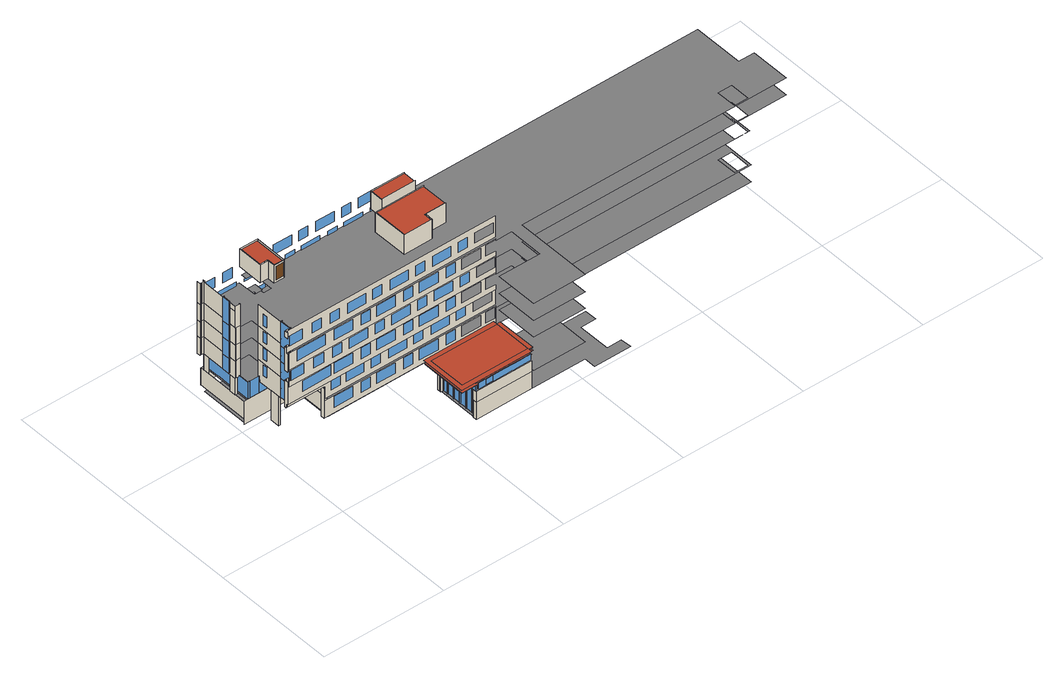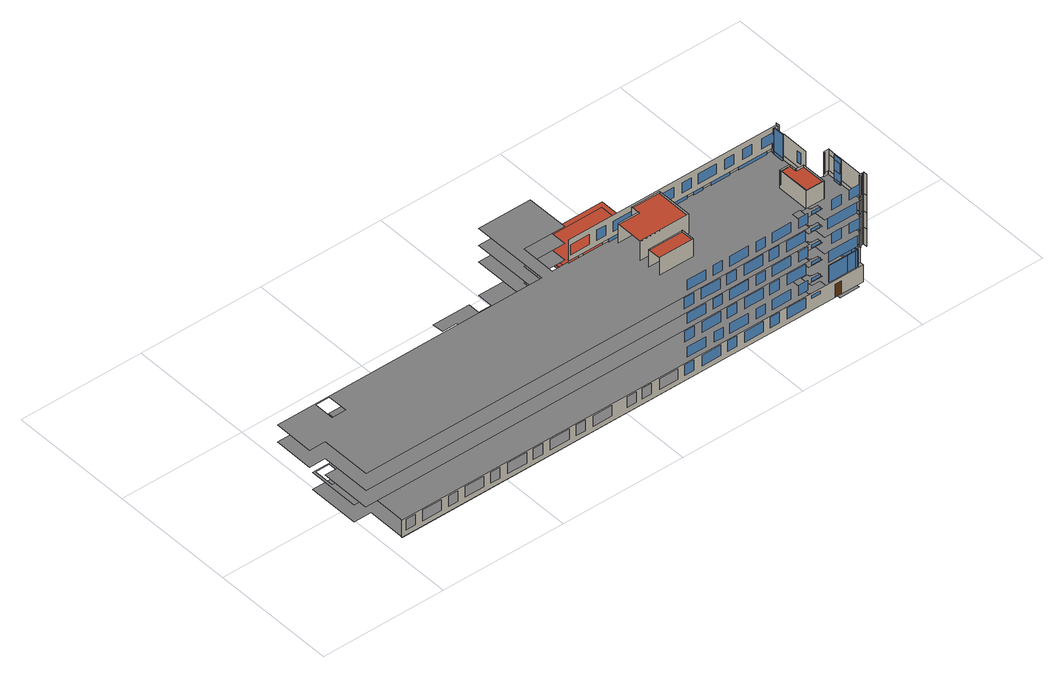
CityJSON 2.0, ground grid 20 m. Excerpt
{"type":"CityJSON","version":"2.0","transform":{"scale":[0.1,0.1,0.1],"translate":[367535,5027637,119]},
"CityObjects":{
"building1":{"type":"Building","attributes":{"name":"FRONTENAC HOUSE"},"geometry":[{"type":"MultiSurface","lod":"3","boundaries":[[[0,1,2,3]],[[4,5,6,7,8,9,10,11,12]],[[13,14,15,16,17,18]],[[19,20,21,22,23,24,25,26]],[[27,28,29,30]],[[31,21,26,32]],[[33,34,35,36]],[[37,38,39,40]],[[34,37,40,35]],[[41,27,30,42]],[[43,44,45,46]],[[38,43,46,47]],[[48,36,49,50]],[[51,52,49,36]],[[53,54,55,56]],[[57,58,31,32]],[[59,60,61,62,63,64]],[[39,65,66,67]],[[68,69,70,71,72,73,74]],[[75,76,67,77]],[[74,75,77,71]],[[78,79,41,42]],[[80,81,82,83,84,85,86,87]],[[88,89,90,91,92,93,94,95,96,97]],[[98,99,100,101,102,103,104,105]],[[106,107,108,109,110,111,112,113]],[[114,115,116,117,118,119,44,120,121,122,123,124]],[[125,126,127,128,129,130,131,132,33,133]],[[134,135,130,129,128,136,137,138,139,140]],[[141,142,143,144,145,146,147,114,124,123]],[[148,149,108,109]],[[150,107,106,113]],[[151,152,95,153]],[[154,155,100,101]],[[156,157,158,159]],[[160,161,162,163]],[[164,165,166,167]],[[168,169,170,171]],[[172,173,174,175,32,176,177,178]],[[179,180,181,182,183,184,185,186]],[[187,188,189,190,191,192,193,194]],[[195,196,197,198,199,200,201,202,203,204]],[[169,168,205,206,207,208,209,210,211,170]],[[212,213,214,215,216,205,168,169,217,162]],[[165,164,218,219,220,221,160,161,222,166]],[[223,224,225,226,227,228,218,164,165,229,157,230]],[[231,232,233,234]],[[235,236,237,238]],[[239,240,241,225]],[[242,243,244,92]],[[245,246,247,248]],[[249,250,251,252]],[[253,254,255,256]],[[246,245,257,258]],[[259,260,261,262]],[[260,263,264,261]],[[263,265,118,264]],[[266,259,262,125]],[[267,268,269,270]],[[271,272,273,274]],[[275,276,277,278]],[[278,273,272,275]],[[279,277,276,280]],[[281,282,283,284],[285,286,287,288]],[[289,281,284,290],[291,292,293,294]],[[295,289,290,296],[297,298,299,300]],[[301,302,303,304,305,306,307,308,309,310,311,312,313,314,315,316,317,318,319,320,321,322,323,324,325,326]],[[327,328,329,330]],[[286,285,288,287]],[[331,332,333,334]],[[292,291,294,293]],[[298,297,300,299]],[[72,335,336,337,338,339,340,341,342,343,344,343,345,346,345,347,348,349,350,351,336,335,62,63,62,61]],[[295,296,352,353,354,355],[332,331,334,333]],[[356,357,358,266]],[[359,360,361,362]],[[363,359,362,330]],[[364,363,330,329]],[[361,259,360,365,266,366]],[[266,358,367,368]],[[360,369,370,365]],[[360,359,371,369]],[[359,363,372,371]],[[363,364,373,372]],[[374,375,376,377]],[[59,378,270,269,379,380,379,380,381,382,383,384,385,386,387,388,389,390,391,392,393,394,395,396,397,398,268,267,399,64]],[[400,401,402,403]],[[404,405,406,407]],[[408,409,410,411,412,413,414,415,416,417,418,419,420,421,422,423,424,425,426,427,428,429,410,409,427,354,408,430,431,432,433,430]],[[434,435,436,437]],[[438,439,440,441]],[[442,443,444,445]],[[446,447,448,449]],[[450,451,452,453,454,455,456,457,458,459,460,461,462,463,464,465,466,467,468,467,469,470,469,471]],[[472,473,474,475,476,477,478,479,480,481,482,483,484,435,434,485,486,487,488,489,490,437,436,491]],[[492,493,494,495]],[[496,497,498,499]],[[500,501,502,503]],[[504,505,506,507,508]],[[509,510,511,512,513,514]],[[515,510,509,516]],[[517,518,519,520,521,522,523,524,525,526,527,528,529,530]],[[531,532,533,534,535,536,537,538,539,540]],[[541,542,543,544,545]],[[546,547,548,549]],[[550,551,552,553]],[[554,255,256,555,556,557,558,559,560],[253,256,255,254],[446,449,448,447],[561,562,563,564],[565,566,567,568],[569,570,571,572],[573,574,575,576],[577,578,579,580],[581,582,583,584],[585,586,587,588],[589,590,591,592]],[[417,418,515,593,594,516]],[[251,250,249,595,596,597,598,599,600,252],[442,445,444,443],[601,602,603,604],[605,606,607,608],[609,610,611,612],[613,614,615,616],[617,618,619,620],[621,622,623,624],[625,626,627,628],[629,630,631,632]],[[633,417,594,634]],[[534,533,536,535]],[[635,636,637,638]],[[639,640,641,642]],[[601,604,603,602]],[[561,564,563,562]],[[643,644,645,646]],[[647,648,641,649,650,642]],[[651,652,653,654]],[[655,656,657,658,659,660]],[[661,662,663,664]],[[665,661,664,663,662,666,667,668,669,670]],[[671,672,673,674]],[[675,676,677,678]],[[679,680,681,682]],[[683,684,685,686,687,688,689,690]],[[691,692,693,694,695,696,697,698]],[[699,700,701,702,703,704,705,706]],[[707,708,709,710,711,712,713,714]],[[715,716,717,718,719,720,721,722]],[[723,724,725,726]],[[727,728,729,730,731,732]],[[733,734,735,736]],[[737,738,739,740]],[[741,742,743,744]],[[745,746,747,748]],[[749,750,751,752]],[[753,754,755,756]],[[757,758,759,760]],[[761,762,763,764]],[[605,608,607,606]],[[565,568,567,566]],[[765,766,767,768]],[[769,770,771,772]],[[773,774,775,776]],[[777,778,779,780,781,782,783],[643,646,645,644],[761,764,763,762],[784,785,786,787],[788,789,790,791],[792,793,794,795],[796,797,798,799],[800,801,802,803],[804,805,806,807]],[[808,809,810,811]],[[812,813,814,815]],[[816,817,818,819]],[[820,821,822,823]],[[824,825,826,827]],[[828,829,830,831]],[[787,786,785,784]],[[609,612,611,610]],[[569,572,571,570]],[[832,833,834,835]],[[836,837,838,839]],[[840,841,842,843]],[[844,845,846,847]],[[848,849,850,851]],[[852,853,854,855]],[[856,857,858,859]],[[857,860,861,862,858,863]],[[856,857,863,864]],[[865,866,867,868]],[[869,870,871,598],[439,438,441,440],[676,675,678,677],[849,848,851,850],[872,873,874,875],[876,877,878,879],[813,812,815,814],[880,881,882,883],[884,885,886,887],[888,889,890,891]],[[892,893,894,895,857,856]],[[597,596,896,897],[374,377,376,375],[679,682,681,680],[816,819,818,817],[852,855,854,853],[898,899,900,901],[902,903,904,905],[906,907,908,909],[910,911,912,913],[914,915,916,917]],[[918,919,920,921]],[[922,923,924,925]],[[926,927,928,929]],[[930,931,932,933]],[[933,934,935,936,937,932,931,938,939,940,941,930,892]],[[940,939,938,931,932,937,936,935,934,933,930,941]],[[942,943,944,945,931,930]],[[946,947,948,949,950,951,952,953,954,955,956,957,958]],[[951,950,949,948,947,946,958,957,956,955,954,953]],[[959,960,961,962,963,964,965,966,967,968,969,970,971]],[[972,973,974,975,976,977,978,979,980,981,982,983]],[[938,939,940,941,930,941,940,939,938,931,984,946,969,974,985,986,987,988,989,990,991,992,993,994,995,996,997,998,999,1000,1001,1002,985,974,973,972,983,982,981,961,960,950,951,1003,1004,1005,1006,1007,984,931]],[[1008,1009,1010,1011,1012,1013,1014,1015,1016,1017]],[[1018,1019,1020,1021,1022,1023,985,1002,1001,1000,999,998,1013]],[[997,996,1024,1025,1026,986,1027,1028,1029,1030,1031,1032]],[[1033,952,962,1014,1013,1034,1035,1036,1037,1038,1039,1040,1041,1042,1043,1044,1045,1046,1047,1048,1049,1050,1051,1052,1053,1054,1009,1008,1055,1056,1057,1058,1059,1060,1061,1062,892]],[[791,790,789,788]],[[613,616,615,614]],[[1063,995,994,1064,1065,1066,1067,1068,1069,987,1070,1071]],[[576,575,574,573]],[[993,992,991,990,989,988,1072,1073,1074,1075,1076,1077]],[[1078,1079,1080,1081]],[[1082,1083,1078,1079]],[[1084,1085,1086,1087,1088,1089,1090,1091,1092,1093,1094,1095]],[[1096,1097,1098,1099,1100,1101,1102,1103,1104,1105,1106,1107]],[[1108,1109,1110,1111]],[[1112,1113,1079,1078]],[[1114,1115,1116,1117]],[[1117,1114,1118,1119]],[[1120,1121,1122,1123]],[[1124,1125,1126,1113,1127,1128,1129,1130,1131,1132,1133,1134]],[[1122,1135,1136,1137,1138,1123]],[[1139,1140,1141,1142]],[[1143,1144,1145,1146]],[[1147,1148,1149,1150]],[[881,880,883,882]],[[898,901,900,899]],[[1151,1152,1153,1154]],[[1155,1156,1157,1158]],[[1159,1160,1161,1162],[671,674,673,672],[808,811,810,809],[844,847,846,845],[1151,1154,1153,1152],[1163,1164,1165,1166],[1167,1168,1169,1170],[1171,1172,1173,1174],[1175,1176,1177,1178]],[[1179,1180,1181,1182]],[[1183,1184,1185,1186,1187,1188]],[[1189,1190,1191,1192]],[[1193,1194,1195,1196]],[[1197,1193,1196,1198]],[[795,794,793,792]],[[1199,1200,1108,1109,1201,1202,1203,1204,1205,1206,1207,1208,1209,1210,1211,1212,1213,1214,1215,1216,1217,1218,1219,1220,1221,1222,1223,1224,944,945]],[[1225,943,1226,1227,1228,1229,1230,1231,1232,1233,1234,1235,1236,1237,1238,1239,1240,1241,1242,1243,1244,1245,1246,1247,1248,1249,1250,1251,1252,1253]],[[617,620,619,618]],[[577,580,579,578]],[[1254,1255,1256,1257]],[[1258,1259,1260,1261]],[[1262,1263,1264,1265]],[[1163,1166,1165,1164]],[[1266,1267,1268,1269]],[[872,875,874,873]],[[902,905,904,903]],[[1270,1271,1272,1273]],[[1274,1275,541,545,544,543,1276,1277],[918,921,920,919],[1278,1279,1280,1281],[1282,1283,1284,1285],[1286,1287,1288,1289],[1290,1291,1292,1293],[1294,1295,1296,1297],[1298,1299,1300,1301],[1302,1303,1304,1305],[1306,1307,1308,1309],[1310,1311,1312,1313],[738,737,740,739],[824,827,826,825],[1179,1182,1181,1180],[1314,1315,1316,1317],[1318,1319,1320,1321],[1322,1323,1324,1325],[1326,1327,1328,1329],[1330,1331,1332,1333],[1334,1335,1336,1337],[1338,1339,1340,1341]],[[1342,1343,1158,1157,1344,1345,1346,1347,1348,1349,1350,1351,1352,1353,1354,1355,1356,1357,1358,1359,1360,1361,1362,1363,1364,1365,1366,1367]],[[1368,1369,1370,1371,1372,1373,1374,1375,1376,1377,1378,1379,1380,1381,1382,1383,1384,1385,1386,1387,1388,1389,1390,1391,1135,1136,1392,1393]],[[1278,1281,1280,1279]],[[1394,1395,1396,1397]],[[1398,1399,1400,1401,1402,1403,1404,1405],[1406,1407,1408,1409]],[[1410,1411,1412,1413,1414,1415,1416,1417]],[[1418,1419,1420,1421,1422,1423,1424,1425]],[[1426,1427,1428,1429]],[[1430,1431,1432,1433]],[[796,799,798,797]],[[621,624,623,622]],[[581,584,583,582]],[[1434,1435,1436,1437]],[[1438,1439,1440,1441]],[[1442,1443,1444,1445]],[[885,884,887,886]],[[906,909,908,907]],[[1167,1170,1169,1168]],[[1446,1447,1448,1449]],[[1450,1451,1452,1453]],[[1454,1455,1456,1457,1458,1459]],[[1460,1461,1462,1463,1464,1465,1466,1467,1468,1469,1470,1471,1472,1473,1474,1475,1476,1477,1478,1479,1480,1481,1482,1483],[1484,1485,1486,1487]],[[1488,1489,1490,1491,1492]],[[1315,1314,1317,1316]],[[1493,1494,1495,1496,1497,1498,1499,1500,1501,1502,1503,1504,1505,1506,1507,1508,1509,1510,1511,1512,1513,1514,1515,1516,1517,1518,1519,1520,1521,1522,1523,1524,1525,1526,1527,1528]],[[1529,1530,1531,1532]],[[1533,1534,1535,1536,1537,1538,1539,1540,1541,1542,1543,1544,1545,1546,1547,1548,1549,1550,1551,1552,1553,1554,1555,1556],[1557,1558,1559,1560]],[[1561,1562,1269,1266]],[[803,802,801,800]],[[1563,1564,1565,1566]],[[625,628,627,626]],[[585,588,587,586]],[[1567,1568,1569,1570]],[[1571,1572,1573,1574]],[[1575,1576,1577,1578]],[[1579,1580,1581,1582]],[[1583,1584,1585,1586]],[[1587,1588,1589,1590]],[[1591,1592,1593,1594,1595,1596,1597,1598,1599,1600,1601,1602,1603,1604,1605,1606,1607,1608,1609,1610,1611,1612],[1613,1614,1615,1616]],[[1617,1618,1619,1620,1621,1622,1623,1624,1625,1626,1627,1628,1629,1630,1631,1632,1633,1634,1635,1636,1637,1638],[1639,1640,1641,1642]],[[1643,1644,1645,1646]],[[1283,1282,1285,1284]],[[1647,1648,1649,1650]]],"semantics":{"surfaces":[{"type":"WallSurface"},{"type":"Window"},{"type":"GroundSurface"},{"type":"Door"},{"type":"RoofSurface"}],"values":[0,0,0,0,0,0,0,0,0,0,0,0,0,0,0,0,1,0,0,0,0,0,1,1,1,1,1,1,1,1,1,1,1,1,1,1,1,1,1,1,1,1,1,1,1,1,0,0,0,0,0,1,1,0,0,0,0,0,1,0,0,0,0,0,0,0,1,0,1,1,1,1,1,0,0,0,0,0,0,0,0,0,0,0,1,1,1,1,1,1,1,1,1,1,1,2,0,1,1,0,0,2,0,3,1,1,0,0,0,0,3,0,0,1,1,1,0,0,4,3,0,1,1,1,2,2,2,2,2,0,2,1,1,1,1,1,1,0,1,1,1,1,1,1,0,1,1,1,1,1,1,1,1,1,1,1,1,1,1,1,0,0,0,4,0,0,0,1,1,1,0,1,1,0,1,1,1,1,1,1,1,1,1,1,1,1,1,1,0,0,1,1,1,0,0,0,0,1,0,1,1,1,1,1,1,1,0,1,1,1,0,0,1,1,1,1,1,1,1,1,1,0,1,1,0,0,1,1,1,1,4,4,4,1,0,1,1,1,1,1,1,1,1,1,0,0,4,2,1,1,2,1,2,0,1,0,1,1,0,4,1,1,1,0,2,2,1,1,1]}}]}
},
"vertices":[
[30,151,186],[30,151,196],[30,145,196],[30,145,186],[30,151,74],[30,151,103],[30,151,112],[30,145,112],[30,145,103],[30,145,74],[30,148,74],[30,148,67],[30,151,67],[30,151,129],[30,151,169],[30,148,169],[30,148,160],[30,145,160],[30,145,129],[33,151,74],[33,151,103],[33,151,112],[32,151,112],[32,151,103],[32,151,74],[32,151,67],[33,151,67],[33,151,169],[32,151,169],[32,151,129],[33,151,129],[39,151,112],[39,151,67],[12,240,74],[12,240,103],[12,227,103],[12,227,74],[12,240,131],[12,240,160],[12,227,160],[12,227,131],[40,151,169],[40,151,129],[12,240,188],[12,240,196],[12,228,196],[12,228,188],[12,228,160],[12,237,74],[12,227,46],[12,237,46],[15,227,74],[15,227,46],[40,151,196],[33,151,196],[33,151,186],[40,151,186],[39,148,67],[39,148,112],[20,211,74],[20,212,74],[20,226,74],[20,226,46],[20,212,46],[20,211,46],[12,227,196],[20,227,196],[20,227,160],[14,227,103],[14,227,104],[20,227,104],[20,227,103],[20,227,74],[13,227,74],[13,227,103],[13,227,131],[13,227,160],[20,227,131],[40,148,129],[40,148,169],[38,151,82],[38,151,67],[38,167,67],[38,168,67],[38,168,82],[38,168,99],[38,167,99],[38,151,99],[38,167,155],[38,168,155],[38,168,166],[38,168,188],[38,168,196],[38,167,196],[38,151,196],[38,151,188],[38,151,166],[38,151,155],[38,151,128],[38,151,109],[38,151,98],[38,167,98],[38,168,98],[38,168,109],[38,168,128],[38,167,128],[38,151,156],[38,151,138],[38,151,127],[38,167,127],[38,168,127],[38,168,138],[38,168,156],[38,167,156],[12,252,156],[12,252,166],[12,252,171],[12,252,189],[12,252,196],[12,251,196],[12,240,189],[12,240,171],[12,240,166],[12,240,156],[12,251,156],[12,252,74],[12,252,81],[12,252,86],[12,252,99],[12,251,99],[12,240,99],[12,240,86],[12,240,81],[12,251,74],[12,240,114],[12,240,109],[12,252,109],[12,252,114],[12,252,128],[12,251,128],[12,240,128],[12,240,142],[12,240,137],[12,240,127],[12,251,127],[12,252,127],[12,252,137],[12,252,142],[38,167,110],[38,151,110],[38,167,138],[38,167,167],[38,151,167],[38,167,188],[38,167,83],[38,151,83],[13,240,188],[13,240,171],[13,251,171],[13,251,188],[13,251,127],[13,240,127],[13,240,114],[13,251,114],[13,251,156],[13,240,156],[13,240,142],[13,251,142],[13,251,99],[13,240,99],[13,240,86],[13,251,86],[39,168,99],[39,168,82],[39,168,67],[39,167,67],[39,151,82],[39,151,99],[39,167,99],[39,167,128],[39,168,128],[39,168,109],[39,168,98],[39,167,98],[39,151,98],[39,151,109],[39,151,128],[39,167,156],[39,168,156],[39,168,138],[39,168,127],[39,167,127],[39,151,127],[39,151,138],[39,151,156],[39,151,166],[39,151,188],[39,151,196],[39,167,196],[39,168,196],[39,168,188],[39,168,166],[39,168,155],[39,167,155],[39,151,155],[13,252,99],[13,252,86],[13,252,81],[13,252,74],[13,251,74],[13,240,74],[13,240,81],[13,240,128],[13,251,128],[13,252,128],[13,252,114],[13,252,109],[13,240,109],[13,252,156],[13,252,142],[13,252,137],[13,252,127],[13,240,137],[13,240,196],[13,251,196],[13,252,196],[13,252,189],[13,252,171],[13,252,166],[13,240,166],[13,240,189],[12,295,17],[12,295,46],[12,211,46],[12,211,17],[20,229,196],[20,229,160],[20,228,160],[20,228,196],[14,252,196],[14,252,160],[13,252,160],[40,168,196],[40,168,160],[38,168,160],[37,171,17],[37,171,67],[40,171,67],[40,171,17],[36,145,129],[57,145,129],[57,145,112],[36,145,112],[57,148,169],[57,148,186],[36,148,186],[36,148,169],[37,186,17],[37,186,67],[12,290,103],[12,290,131],[12,252,131],[12,252,103],[12,290,160],[12,252,160],[12,290,196],[12,290,74],[23,211,46],[37,211,46],[37,211,74],[23,211,74],[6,296,74],[6,296,103],[6,290,103],[6,290,74],[6,296,131],[6,296,160],[6,290,160],[6,290,131],[6,290,196],[6,296,196],[37,212,160],[37,212,196],[37,168,196],[37,168,160],[37,202,186],[37,202,167],[37,195,167],[37,195,186],[37,212,131],[37,168,131],[37,202,157],[37,202,139],[37,195,139],[37,195,157],[37,212,103],[37,168,103],[37,202,129],[37,202,110],[37,195,110],[37,195,129],[19,212,46],[19,226,46],[19,227,46],[19,237,46],[19,248,46],[19,259,46],[19,260,46],[19,270,46],[19,271,46],[19,282,46],[19,292,46],[19,294,46],[19,294,74],[19,292,74],[19,282,74],[19,271,74],[19,270,74],[19,260,74],[19,259,74],[19,248,74],[19,237,74],[19,227,74],[19,226,74],[19,212,74],[19,211,74],[19,211,46],[8,290,160],[8,290,196],[9,290,196],[9,290,160],[37,202,82],[37,202,100],[37,195,100],[37,195,82],[20,227,46],[20,237,46],[20,237,74],[20,248,74],[20,259,74],[20,260,74],[20,270,74],[20,271,74],[20,282,74],[20,292,74],[20,282,46],[20,292,46],[20,271,46],[20,270,46],[20,260,46],[20,259,46],[20,248,46],[37,168,67],[37,212,67],[37,212,74],[37,212,99],[12,280,74],[12,280,46],[12,290,46],[14,290,131],[14,290,103],[9,290,103],[9,290,131],[14,290,160],[14,290,196],[14,290,74],[9,290,74],[15,290,46],[15,290,74],[14,293,103],[14,293,74],[14,293,131],[14,293,160],[14,293,196],[93,145,158],[93,145,140],[46,145,140],[46,145,158],[22,211,74],[38,211,74],[38,211,68],[48,211,67],[52,211,67],[53,211,67],[67,211,67],[68,211,67],[82,211,67],[83,211,67],[97,211,67],[98,211,67],[98,211,46],[97,211,46],[83,211,46],[82,211,46],[68,211,46],[67,211,46],[53,211,46],[52,211,46],[38,211,46],[22,211,46],[19,296,169],[35,296,169],[35,296,186],[19,296,186],[35,296,112],[35,296,129],[19,296,129],[19,296,112],[37,212,46],[38,212,46],[52,212,46],[53,212,46],[67,212,46],[68,212,46],[82,212,46],[83,212,46],[97,212,46],[98,212,46],[98,212,67],[97,212,67],[83,212,67],[82,212,67],[68,212,67],[67,212,67],[53,212,67],[52,212,67],[38,212,67],[38,212,74],[38,212,66],[52,212,66],[23,212,46],[23,212,74],[22,212,74],[22,212,46],[24,294,74],[36,294,74],[36,294,46],[24,294,46],[102,145,101],[102,145,83],[55,145,83],[55,145,101],[74,145,129],[90,145,129],[90,145,112],[74,145,112],[89,148,169],[89,148,186],[74,148,186],[74,148,169],[36,293,74],[37,293,74],[48,293,74],[49,293,74],[60,293,74],[61,293,74],[66,293,74],[67,293,74],[67,293,46],[66,293,46],[61,293,46],[60,293,46],[49,293,46],[48,293,46],[37,293,46],[36,293,46],[24,293,46],[23,293,46],[21,293,46],[23,293,74],[21,293,74],[24,293,74],[48,294,46],[49,294,46],[60,294,46],[61,294,46],[66,294,46],[67,294,46],[67,294,74],[66,294,74],[61,294,74],[60,294,74],[49,294,74],[48,294,74],[37,294,74],[23,294,74],[21,294,74],[20,294,74],[20,294,46],[21,294,46],[23,294,46],[37,294,46],[74,213,10],[74,228,10],[59,228,10],[59,213,10],[91,145,67],[91,145,17],[91,151,17],[91,151,67],[71,296,140],[71,296,158],[23,296,158],[23,296,140],[51,296,83],[70,296,83],[70,296,101],[22,296,101],[22,296,83],[95,151,46],[95,151,67],[93,151,67],[93,151,46],[93,151,17],[95,151,17],[98,151,67],[98,151,46],[59,213,7],[59,228,7],[76,228,7],[76,235,7],[88,235,7],[88,241,7],[99,241,7],[99,257,7],[85,257,7],[85,279,7],[47,279,7],[47,292,7],[15,292,7],[15,213,7],[98,210,46],[98,210,28],[97,210,39],[82,210,39],[79,210,17],[99,210,17],[100,210,17],[100,210,7],[12,210,7],[12,210,46],[49,296,17],[58,296,17],[59,296,17],[59,296,39],[49,296,39],[49,296,169],[65,296,169],[65,296,186],[49,296,186],[65,296,112],[65,296,129],[49,296,129],[49,296,112],[31,148,186],[31,148,169],[31,148,160],[379,148,160],[379,148,196],[33,148,196],[33,148,186],[119,148,169],[104,148,169],[104,148,186],[119,148,186],[163,148,169],[133,148,169],[133,148,186],[163,148,186],[190,148,169],[175,148,169],[175,148,186],[190,148,186],[204,148,169],[204,148,186],[234,148,186],[234,148,169],[261,148,169],[246,148,169],[246,148,186],[261,148,186],[305,148,169],[275,148,169],[275,148,186],[305,148,186],[332,148,169],[317,148,169],[317,148,186],[332,148,186],[376,148,169],[345,148,169],[345,148,186],[376,148,186],[98,148,67],[98,148,46],[33,145,129],[33,145,131],[377,145,131],[377,145,103],[33,145,103],[33,145,112],[105,145,129],[105,145,112],[120,145,112],[120,145,129],[133,145,129],[133,145,112],[164,145,112],[164,145,129],[176,145,129],[176,145,112],[191,145,112],[191,145,129],[204,145,129],[204,145,112],[235,145,112],[235,145,129],[247,145,129],[247,145,112],[262,145,112],[262,145,129],[275,145,129],[275,145,112],[306,145,112],[306,145,129],[318,145,129],[318,145,112],[333,145,112],[333,145,129],[346,145,129],[346,145,112],[376,145,112],[376,145,129],[98,212,17],[98,148,17],[72,290,188],[72,290,218],[72,249,218],[72,249,188],[73,249,188],[73,249,218],[85,249,218],[85,249,188],[120,148,55],[120,148,72],[105,148,72],[105,148,55],[85,250,188],[85,250,218],[85,238,218],[85,238,188],[100,212,7],[100,212,46],[100,213,46],[100,213,7],[100,288,217],[100,239,217],[87,239,217],[87,252,217],[74,252,217],[74,288,217],[100,237,215],[100,237,192],[88,237,192],[88,237,215],[101,237,215],[101,237,192],[101,237,188],[85,237,188],[85,237,218],[101,237,218],[139,145,44],[139,145,26],[108,145,26],[108,145,44],[139,145,101],[139,145,83],[108,145,83],[108,145,101],[139,145,158],[139,145,140],[108,145,140],[108,145,158],[98,276,58],[98,290,58],[75,290,58],[75,281,58],[85,281,58],[85,280,58],[88,280,58],[88,276,58],[98,276,86],[98,290,86],[75,290,86],[75,281,86],[85,281,86],[85,280,86],[88,280,86],[88,276,86],[98,276,115],[98,290,115],[75,290,115],[75,281,115],[85,281,115],[85,280,115],[88,280,115],[88,276,115],[98,276,143],[98,290,143],[75,290,143],[75,281,143],[85,281,143],[85,280,143],[88,280,143],[88,276,143],[98,276,172],[98,290,172],[75,290,172],[75,281,172],[85,281,172],[85,280,172],[88,280,172],[88,276,172],[102,290,188],[102,290,218],[73,290,218],[73,290,188],[87,280,29],[98,280,29],[98,281,29],[98,292,29],[87,292,29],[87,281,29],[98,296,94],[98,296,99],[84,296,99],[84,296,94],[84,296,37],[98,296,37],[98,296,42],[84,296,42],[98,296,180],[98,296,185],[84,296,185],[84,296,180],[98,296,123],[98,296,128],[84,296,128],[84,296,123],[98,296,66],[98,296,71],[84,296,71],[84,296,66],[99,296,151],[99,296,156],[85,296,156],[85,296,151],[102,237,188],[102,237,218],[102,289,218],[102,289,188],[160,148,55],[160,148,72],[130,148,72],[130,148,55],[120,296,55],[120,296,72],[105,296,72],[105,296,55],[105,296,169],[120,296,169],[120,296,186],[105,296,186],[120,296,112],[120,296,129],[105,296,129],[105,296,112],[95,148,46],[379,148,46],[379,148,74],[33,148,74],[33,148,67],[93,148,67],[95,148,67],[172,148,55],[172,148,72],[187,148,72],[187,148,55],[201,148,55],[201,148,72],[231,148,72],[231,148,55],[243,148,55],[243,148,72],[258,148,72],[258,148,55],[302,148,55],[272,148,55],[272,148,72],[302,148,72],[314,148,55],[314,148,72],[329,148,72],[329,148,55],[373,148,55],[342,148,55],[342,148,72],[373,148,72],[168,145,44],[168,145,26],[153,145,26],[153,145,44],[168,145,101],[168,145,83],[153,145,83],[153,145,101],[168,145,158],[168,145,140],[153,145,140],[153,145,158],[139,296,83],[139,296,101],[108,296,101],[108,296,83],[108,296,26],[139,296,26],[139,296,44],[108,296,44],[140,296,140],[140,296,158],[109,296,158],[109,296,140],[133,296,169],[164,296,169],[164,296,186],[133,296,186],[164,296,112],[164,296,129],[133,296,129],[133,296,112],[164,296,55],[164,296,72],[133,296,72],[133,296,55],[210,145,44],[210,145,26],[179,145,26],[179,145,44],[210,145,101],[210,145,83],[179,145,83],[179,145,101],[210,145,158],[210,145,140],[179,145,140],[179,145,158],[238,24,17],[238,24,46],[238,18,46],[238,18,17],[238,24,64],[238,22,64],[238,18,64],[238,22,46],[238,22,17],[242,92,74],[242,19,74],[215,19,74],[215,92,74],[377,145,74],[31,145,74],[31,145,103],[281,145,101],[250,145,101],[250,145,83],[281,145,83],[352,145,101],[321,145,101],[321,145,83],[352,145,83],[239,145,83],[239,145,101],[224,145,101],[224,145,83],[310,145,83],[310,145,101],[295,145,101],[295,145,83],[377,145,83],[377,145,101],[361,145,101],[361,145,83],[243,24,17],[243,24,64],[242,24,64],[242,24,46],[33,145,160],[377,145,160],[239,145,158],[224,145,158],[224,145,140],[239,145,140],[281,145,158],[250,145,158],[250,145,140],[281,145,140],[310,145,158],[295,145,158],[295,145,140],[310,145,140],[352,145,140],[352,145,158],[321,145,158],[321,145,140],[377,145,140],[377,145,158],[361,145,158],[361,145,140],[152,296,26],[167,296,26],[167,296,44],[152,296,44],[168,296,83],[168,296,101],[152,296,101],[152,296,83],[169,296,140],[169,296,158],[153,296,158],[153,296,140],[244,24,17],[244,24,74],[242,24,74],[242,24,17],[242,24,25],[242,24,31],[242,24,42],[242,24,47],[244,24,47],[244,24,42],[244,24,31],[244,24,25],[244,21,17],[244,21,64],[244,20,64],[244,20,74],[244,32,74],[244,32,47],[244,32,42],[244,32,31],[244,32,25],[244,32,17],[243,32,17],[242,32,17],[242,32,25],[242,32,31],[242,32,42],[242,32,47],[242,32,74],[244,43,31],[244,43,25],[244,43,17],[243,43,17],[242,43,17],[242,43,25],[242,43,31],[242,43,42],[242,43,47],[242,43,74],[244,43,74],[244,43,47],[244,43,42],[244,44,42],[244,44,47],[244,44,74],[242,44,74],[242,44,47],[242,44,42],[242,44,31],[242,44,25],[242,44,17],[244,44,17],[244,44,25],[244,44,31],[244,31,74],[244,55,74],[244,56,74],[244,67,74],[244,68,74],[244,68,47],[244,68,42],[244,68,31],[244,68,25],[244,68,17],[244,67,17],[244,67,25],[244,56,25],[244,56,17],[244,55,17],[244,55,25],[244,55,31],[244,55,42],[244,55,47],[244,31,17],[244,31,25],[244,31,31],[244,31,42],[244,31,47],[243,44,74],[243,55,74],[243,55,49],[243,55,46],[243,55,20],[243,55,17],[243,44,17],[243,44,20],[243,44,46],[243,44,49],[242,55,17],[242,55,25],[242,55,31],[242,55,42],[242,55,47],[242,55,74],[244,56,31],[244,56,42],[244,56,47],[242,56,74],[242,56,47],[242,56,42],[242,56,31],[242,56,25],[242,56,17],[243,31,17],[243,56,17],[243,67,17],[243,68,17],[243,68,18],[243,69,18],[243,69,17],[243,70,17],[243,79,17],[243,80,17],[243,88,17],[243,88,25],[243,88,31],[243,88,42],[243,88,47],[243,88,74],[243,80,74],[243,79,74],[243,69,74],[243,68,74],[243,67,74],[243,56,74],[243,43,74],[243,32,74],[243,31,74],[243,24,74],[243,24,47],[243,24,42],[243,24,31],[243,24,25],[244,67,31],[242,67,17],[242,67,25],[242,67,31],[242,67,42],[242,67,47],[242,67,74],[244,67,47],[244,67,42],[242,68,74],[242,68,47],[242,68,42],[242,68,31],[242,68,25],[242,68,17],[238,88,64],[238,88,17],[238,90,17],[238,90,64],[238,94,17],[238,94,64],[244,79,42],[244,79,31],[244,79,25],[244,79,17],[242,79,17],[242,79,25],[242,79,31],[242,79,42],[242,79,47],[242,79,74],[244,79,74],[244,79,47],[244,80,42],[244,80,47],[244,80,74],[242,80,74],[242,80,47],[242,80,42],[242,80,31],[242,80,25],[242,80,17],[244,80,17],[244,80,25],[244,80,31],[256,20,74],[267,20,74],[267,20,65],[256,20,65],[244,88,64],[244,88,17],[242,90,17],[240,90,17],[240,90,64],[242,90,64],[242,92,17],[242,92,64],[242,87,17],[242,87,74],[244,87,74],[244,87,17],[244,88,42],[244,88,31],[244,88,25],[242,88,17],[242,88,25],[242,88,31],[242,88,42],[242,88,47],[242,88,74],[244,88,74],[244,88,47],[244,92,74],[244,92,64],[244,90,64],[244,90,17],[176,296,169],[191,296,169],[191,296,186],[176,296,186],[191,296,112],[191,296,129],[176,296,129],[176,296,112],[191,296,55],[191,296,72],[176,296,72],[176,296,55],[239,145,44],[239,145,26],[224,145,26],[224,145,44],[245,91,65],[256,91,65],[256,91,74],[245,91,74],[377,145,17],[92,145,17],[92,145,46],[377,145,46],[281,145,44],[250,145,44],[250,145,26],[281,145,26],[310,145,44],[295,145,44],[295,145,26],[310,145,26],[352,145,44],[321,145,44],[321,145,26],[352,145,26],[376,145,44],[361,145,44],[361,145,26],[376,145,26],[179,296,26],[210,296,26],[210,296,44],[179,296,44],[194,296,83],[199,296,83],[210,296,83],[210,296,101],[179,296,101],[179,296,83],[211,296,140],[211,296,158],[180,296,158],[180,296,140],[239,18,46],[239,18,64],[331,18,64],[331,18,46],[239,18,17],[331,18,17],[245,20,74],[255,20,74],[278,20,74],[279,20,74],[290,20,74],[301,20,74],[302,20,74],[313,20,74],[324,20,74],[325,20,74],[330,20,74],[331,20,74],[331,20,64],[330,20,64],[325,20,64],[324,20,64],[313,20,64],[302,20,64],[301,20,64],[290,20,64],[279,20,64],[278,20,64],[267,20,64],[256,20,64],[255,20,64],[245,20,64],[244,21,74],[245,21,64],[255,21,64],[256,21,64],[267,21,64],[278,21,64],[279,21,64],[290,21,64],[301,21,64],[302,21,64],[313,21,64],[324,21,64],[325,21,64],[330,21,64],[331,21,64],[331,21,74],[330,21,74],[325,21,74],[324,21,74],[313,21,74],[302,21,74],[301,21,74],[290,21,74],[279,21,74],[278,21,74],[267,21,74],[256,21,74],[255,21,74],[245,21,74],[204,296,169],[235,296,169],[235,296,186],[204,296,186],[235,296,112],[235,296,129],[204,296,129],[204,296,112],[235,296,55],[235,296,72],[204,296,72],[204,296,55],[248,230,221],[248,174,221],[248,174,188],[248,230,188],[331,94,17],[331,94,64],[239,94,64],[239,94,17],[12,296,46],[12,296,17],[782,296,17],[782,296,46],[223,296,26],[223,296,44],[238,296,44],[238,296,26],[310,296,26],[295,296,26],[295,296,44],[310,296,44],[381,296,26],[366,296,26],[366,296,44],[381,296,44],[406,296,26],[391,296,26],[391,296,44],[406,296,44],[476,296,26],[476,296,44],[491,296,44],[491,296,26],[547,296,26],[547,296,44],[563,296,44],[563,296,26],[634,296,26],[619,296,26],[619,296,44],[634,296,44],[689,296,26],[689,296,44],[704,296,44],[704,296,26],[760,296,26],[760,296,44],[775,296,44],[775,296,26],[281,296,26],[250,296,26],[250,296,44],[281,296,44],[352,296,26],[322,296,26],[322,296,44],[352,296,44],[463,296,26],[432,296,26],[432,296,44],[463,296,44],[534,296,26],[503,296,26],[503,296,44],[534,296,44],[574,296,26],[574,296,44],[605,296,44],[605,296,26],[676,296,26],[645,296,26],[645,296,44],[676,296,44],[747,296,26],[716,296,26],[716,296,44],[747,296,44],[244,91,64],[244,91,74],[267,91,74],[268,91,74],[279,91,74],[290,91,74],[291,91,74],[302,91,74],[313,91,74],[314,91,74],[325,91,74],[330,91,74],[331,91,74],[331,91,64],[330,91,64],[325,91,64],[314,91,64],[313,91,64],[302,91,64],[291,91,64],[290,91,64],[279,91,64],[268,91,64],[267,91,64],[256,91,64],[245,91,64],[267,92,64],[268,92,64],[279,92,64],[290,92,64],[291,92,64],[302,92,64],[313,92,64],[314,92,64],[325,92,64],[330,92,64],[331,92,64],[331,92,74],[330,92,74],[325,92,74],[314,92,74],[313,92,74],[302,92,74],[291,92,74],[290,92,74],[279,92,74],[268,92,74],[267,92,74],[256,92,74],[245,92,74],[245,92,64],[256,92,64],[239,296,83],[239,296,101],[223,296,101],[223,296,83],[331,88,80],[337,88,80],[337,24,80],[331,24,80],[331,18,80],[214,18,80],[214,94,80],[331,94,80],[221,87,80],[221,26,80],[331,26,80],[331,87,80],[331,93,75],[331,88,75],[337,88,75],[337,23,75],[331,23,75],[331,18,75],[215,18,75],[215,93,75],[331,92,79],[331,88,79],[337,88,79],[337,24,79],[331,24,79],[331,19,79],[215,19,79],[215,92,79],[240,296,140],[240,296,158],[224,296,158],[224,296,140],[248,173,221],[294,173,221],[294,173,188],[248,173,188],[261,296,55],[261,296,72],[246,296,72],[246,296,55],[247,296,169],[262,296,169],[262,296,186],[247,296,186],[262,296,112],[262,296,129],[247,296,129],[247,296,112],[272,267,218],[272,246,218],[272,246,188],[272,267,188],[295,173,221],[295,186,221],[295,186,188],[295,173,188],[328,230,220],[328,188,220],[294,188,220],[294,174,220],[250,174,220],[250,230,220],[405,146,99],[405,90,99],[337,90,99],[337,22,99],[423,22,99],[423,149,99],[805,149,99],[805,212,99],[839,212,99],[839,292,99],[99,292,99],[99,259,99],[86,259,99],[86,264,99],[75,264,99],[75,294,99],[14,294,99],[14,229,99],[37,229,99],[37,213,99],[40,213,99],[40,148,99],[379,149,99],[379,146,99],[780,150,99],[780,182,99],[802,182,99],[802,150,99],[265,296,83],[281,296,83],[281,296,101],[250,296,101],[250,296,83],[85,279,13],[85,257,13],[99,257,13],[99,241,13],[88,241,13],[88,235,13],[75,235,13],[75,228,13],[62,228,13],[62,213,13],[82,213,13],[82,212,13],[100,212,13],[100,148,13],[379,148,13],[379,146,13],[405,146,13],[405,90,13],[242,90,13],[242,22,13],[423,22,13],[423,3,13],[483,3,13],[482,20,13],[458,20,13],[458,72,13],[483,72,13],[483,92,13],[424,92,13],[424,148,13],[806,148,13],[806,230,13],[778,230,13],[778,293,13],[47,292,13],[47,279,13],[282,296,140],[282,296,158],[251,296,158],[251,296,140],[405,146,42],[405,90,42],[337,90,42],[337,22,42],[423,22,42],[423,148,42],[806,148,42],[806,230,42],[778,230,42],[778,293,42],[99,292,42],[99,259,42],[85,259,42],[85,281,42],[71,281,42],[71,293,42],[67,293,42],[67,294,42],[20,294,42],[20,212,42],[100,212,42],[100,148,42],[379,148,42],[379,146,42],[780,150,42],[780,182,42],[802,182,42],[802,150,42],[329,230,221],[329,230,188],[294,186,221],[328,186,221],[328,186,188],[294,186,188],[274,247,218],[274,247,188],[329,247,188],[329,247,218],[328,267,217],[328,247,217],[274,247,217],[274,267,217],[306,296,55],[306,296,72],[275,296,72],[275,296,55],[275,296,169],[306,296,169],[306,296,186],[275,296,186],[306,296,112],[306,296,129],[275,296,129],[275,296,112],[328,268,218],[272,268,218],[272,268,188],[328,268,188],[405,146,127],[405,90,127],[337,90,127],[337,22,127],[423,22,127],[423,148,127],[865,148,127],[865,212,127],[839,212,127],[839,293,127],[99,292,127],[99,259,127],[86,259,127],[86,264,127],[75,264,127],[75,294,127],[14,294,127],[14,228,127],[40,228,127],[40,148,127],[379,148,127],[379,146,127],[780,150,127],[780,182,127],[802,182,127],[802,150,127],[405,146,156],[405,90,156],[337,90,156],[337,22,156],[423,22,156],[423,148,156],[865,148,156],[865,212,156],[839,212,156],[839,293,156],[99,292,156],[99,259,156],[86,259,156],[86,264,156],[75,264,156],[75,294,156],[14,294,156],[14,228,156],[40,228,156],[40,148,156],[379,148,156],[379,146,156],[780,150,156],[780,182,156],[802,182,156],[802,150,156],[310,296,83],[310,296,101],[294,296,101],[294,296,83],[311,296,140],[311,296,158],[295,296,158],[295,296,140]
]}
